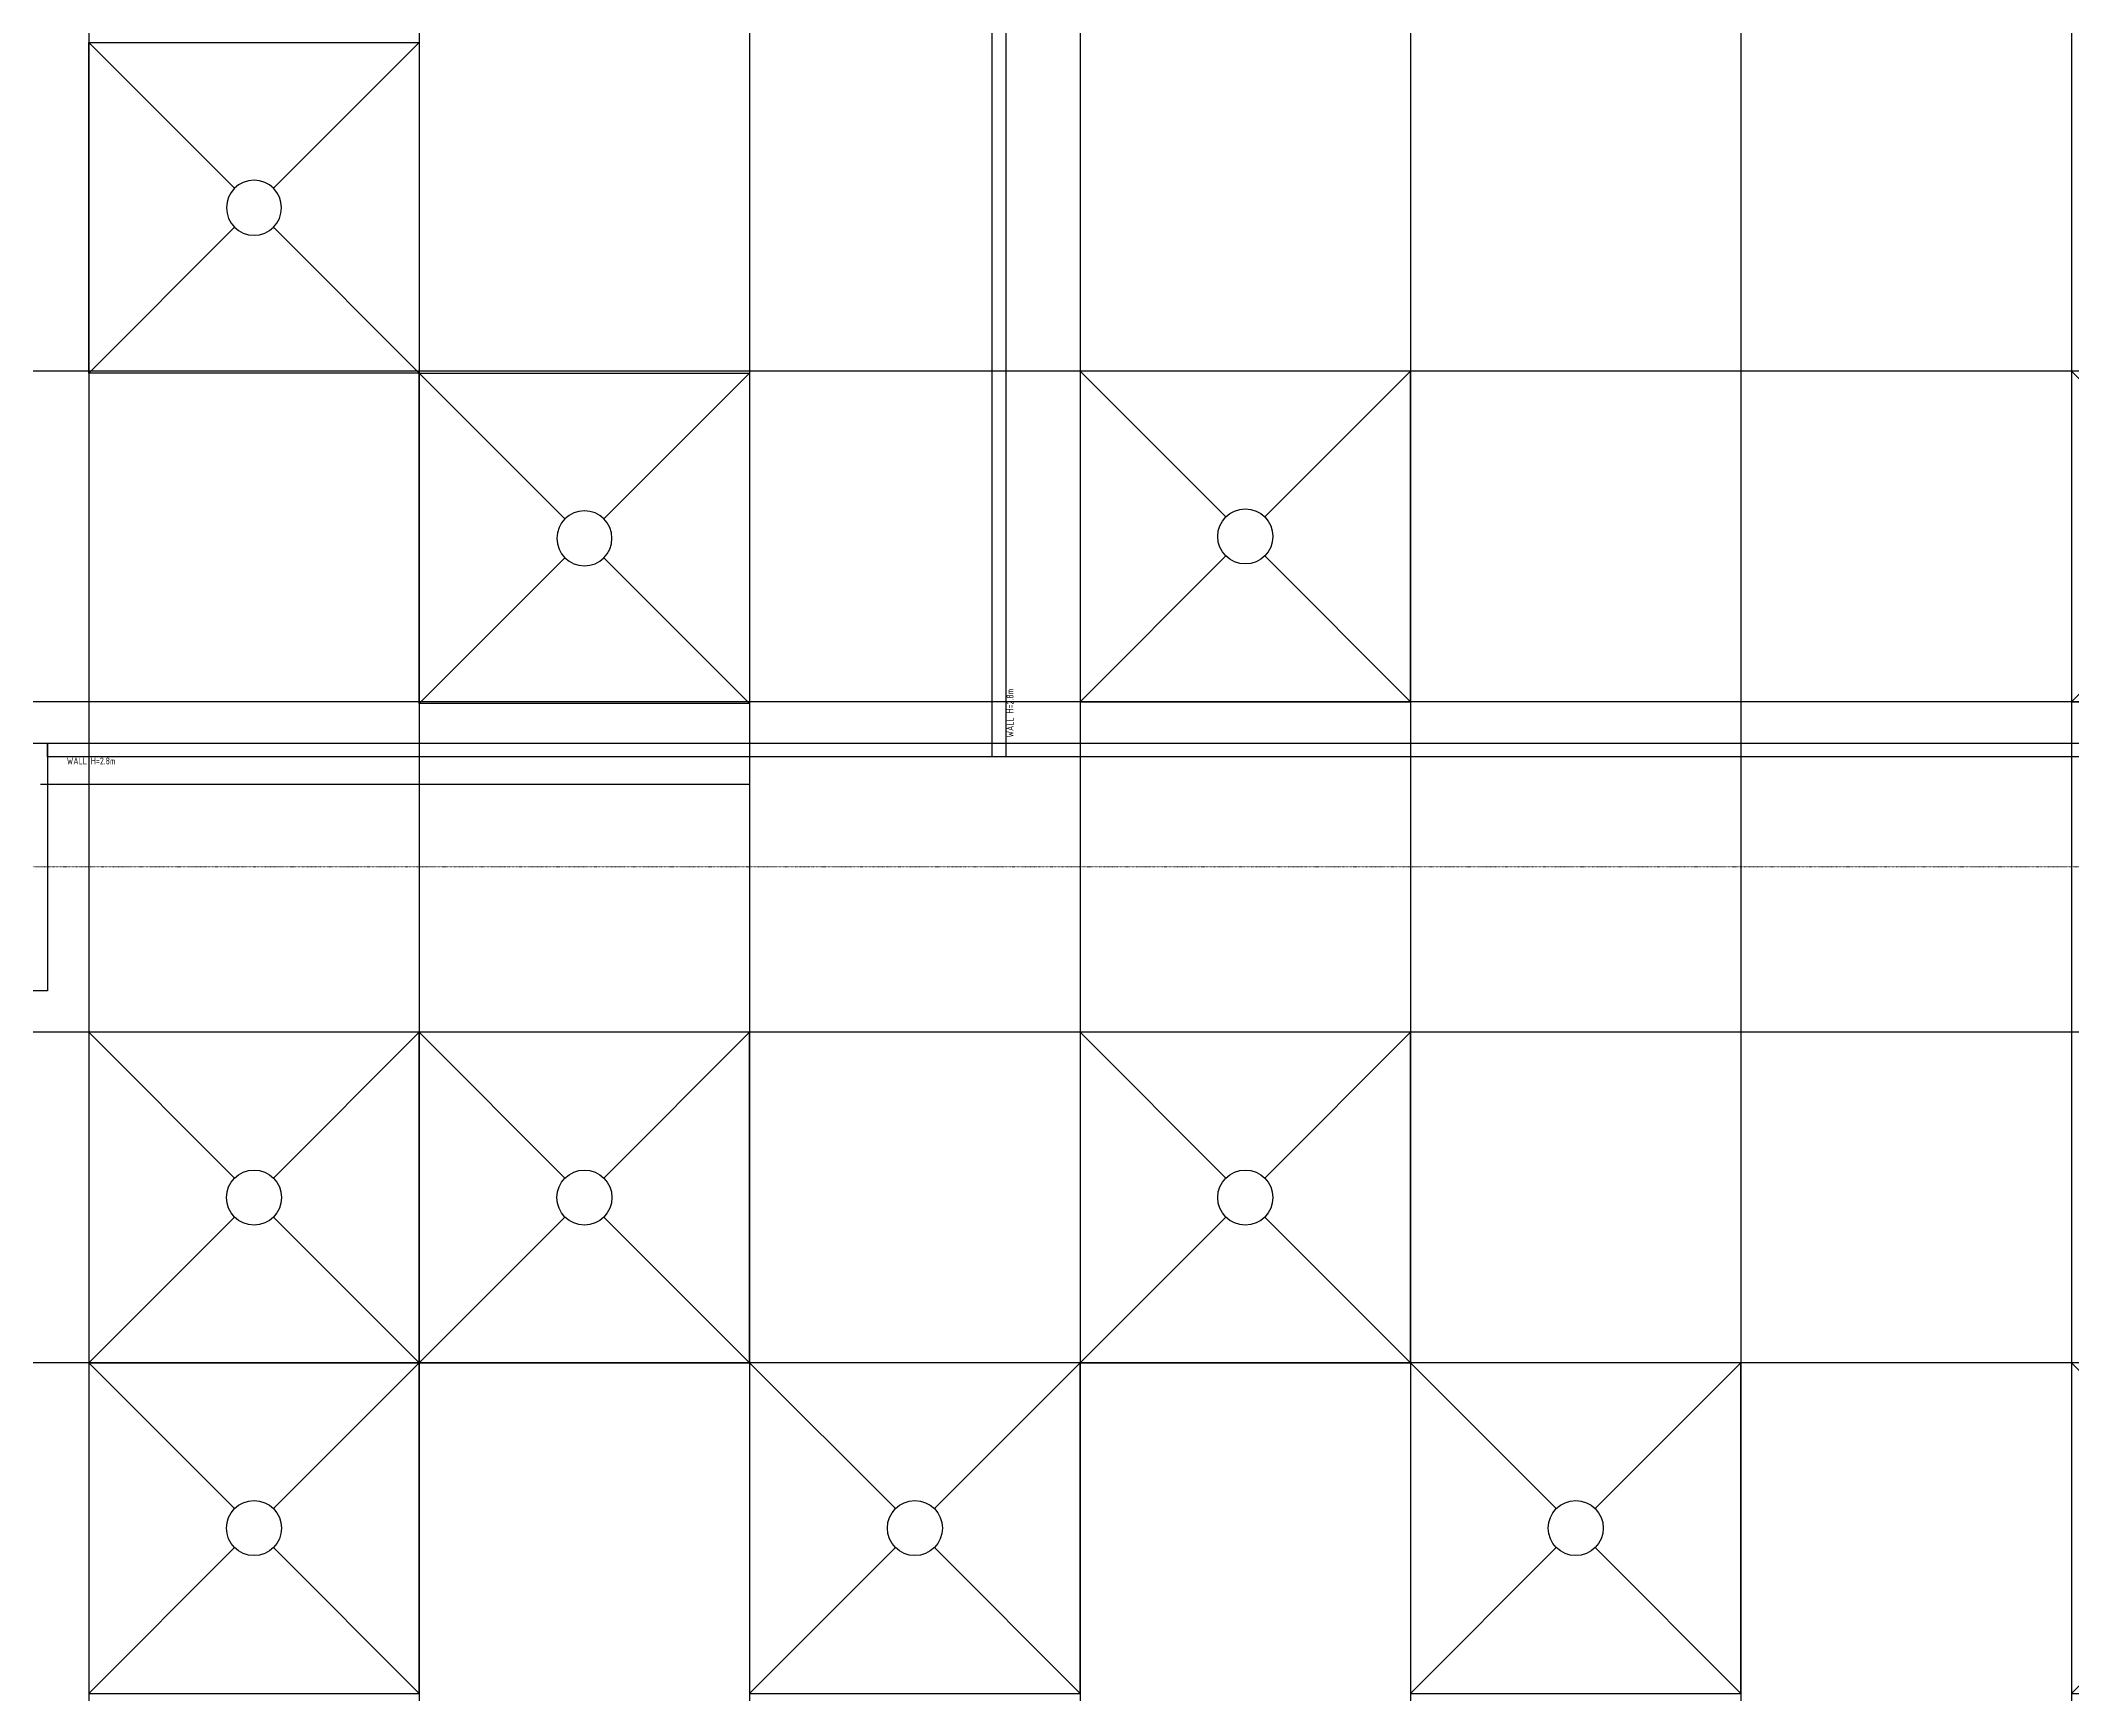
# Model space of a CAD drawing. Extents: x -32000 to 290600, y -111057 to 131250.
# Drawn here: x 210425 to 217800, y 72000 to 78000 of the extents above; entities that cross this region are included whole.
import ezdxf
from ezdxf.enums import TextEntityAlignment as Align

# ---------------------------------------------------------------- set-up
doc = ezdxf.new("R2010")
doc.units = 0
doc.header["$LTSCALE"] = 5
doc.linetypes.add('H12PL3$0$JJP_三點線', pattern=[0.9, 0.3, -0.15, 0, -0.15, 0, -0.15, 0, -0.15])
for name, color, linetype in [('H12PL3$0$S-GRID', 252, 'Continuous'), ('XFDC30-200K$0$A-C-4500 (50K)', 9, 'Continuous'), ('XFDC30-50K$0$A-C-4500 (50K)', 9, 'Continuous'), ('XFDH30-50K$0$A-FFU-1200x1200_FAB B', 8, 'Continuous'), ('XFDP30$0$A-W-P1S (50K)', 9, 'Continuous'), ('XFDP30$0$A-W-P2D_H-2.8m (50K)', 9, 'Continuous')]:
    doc.layers.add(name, color=color, linetype=linetype)
doc.styles.add('XFDP30$0$AA-TXT', font='isocp.shx', dxfattribs={"width": 0.8, "bigfont": 'china.shx'})

# ---------------------------------------------------------------- blocks, each defined once
blk = doc.blocks.new('*U192')
blk.add_lwpolyline([(0, 0), (0, 11.575), (0.05, 11.575), (0.05, 0)], close=True)
at = {"color": 15, "style": 'XFDP30$0$AA-TXT', "width": 0.8}
for tag, p in [('編號', (0.035, 0.07)), ('高度', (0.065, 0.07))]:
    blk.add_attdef(tag, text='', height=0.025, rotation=90, dxfattribs=at).set_placement(p, align=Align.MIDDLE_LEFT)
blk = doc.blocks.new('*U193')
blk.add_lwpolyline([(0, 0), (0, 7.5), (0.05, 7.5), (0.05, 0)], close=True)
at = {"color": 15, "style": 'XFDP30$0$AA-TXT', "width": 0.8}
for tag, p in [('編號', (0.035, 0.07)), ('高度', (0.065, 0.07))]:
    blk.add_attdef(tag, text='', height=0.025, rotation=90, dxfattribs=at).set_placement(p, align=Align.MIDDLE_LEFT)
blk = doc.blocks.new('XFDP30')
at = {"layer": 'XFDP30$0$A-W-P1S (50K)'}
for p, q in [((209550, 75450), (210450, 75450)), ((210450, 75450), (210450, 74550)), ((210450, 74550), (209550, 74550))]:
    blk.add_line(p, q, dxfattribs=at)
at = {"layer": 'XFDP30$0$A-W-P2D_H-2.8m (50K)'}
ref = blk.add_blockref('*U192', (213880.8, 75400), dxfattribs=dict(at, xscale=1000, yscale=1000, zscale=1000))
ref.add_attrib('高度', 'WALL H=2.8m', dxfattribs={"layer": '0', "color": 15, "height": 25, "rotation": 90, "style": 'XFDP30$0$AA-TXT', "width": 0.8}).set_placement((213945.8, 75470), align=Align.MIDDLE_LEFT)
ref = blk.add_blockref('*U193', (210450, 75450), dxfattribs=dict(at, xscale=1000, yscale=1000, zscale=1000, rotation=270))
ref.add_attrib('高度', 'WALL H=2.8m', dxfattribs={"layer": '0', "color": 15, "height": 25, "style": 'XFDP30$0$AA-TXT', "width": 0.8}).set_placement((210520, 75385), align=Align.MIDDLE_LEFT)
blk = doc.blocks.new('H12PL3')
at = {"layer": 'H12PL3$0$S-GRID', "linetype": 'H12PL3$0$JJP_三點線', "lineweight": 0}
blk.add_line((-29000, 75000), (289600, 75000), dxfattribs=at)
blk.add_blockref('XFDP30', (0, 0))
blk = doc.blocks.new('XFDC30-50K')
at = {"layer": 'XFDC30-50K$0$A-C-4500 (50K)', "ltscale": 0.3}
for p, q in [((210600, 87000, 0), (210600, 3000, 0)), ((211800, 87000, 0), (211800, 3000, 0)), ((213000, 87000, 0), (213000, 3000, 0)), ((214200, 87000, 0), (214200, 3000, 0)), ((215400, 87000, 0), (215400, 3000, 0)), ((216600, 87000, 0), (216600, 3000, 0)), ((217800, 87000, 0), (217800, 3000, 0)), ((243000, 76800), (174600, 76800)), ((243000, 75600), (174600, 75600)), ((213000, 75300), (210425, 75300, 0)), ((243000, 74400), (174600, 74400)), ((243000, 73200), (174600, 73200))]:
    blk.add_line(p, q, dxfattribs=at)
blk = doc.blocks.new('XFDC30-200K')
at = {"layer": 'XFDC30-200K$0$A-C-4500 (50K)', "ltscale": 0.3}
for p, q in [((210600, 87000, 0), (210600, 3000, 0)), ((211800, 87000, 0), (211800, 3000, 0)), ((213000, 87000, 0), (213000, 3000, 0)), ((214200, 87000, 0), (214200, 3000, 0)), ((215400, 87000, 0), (215400, 3000, 0)), ((216600, 87000, 0), (216600, 3000, 0)), ((217800, 87000, 0), (217800, 3000, 0)), ((243000, 76800), (174600, 76800)), ((243000, 75600), (174600, 75600)), ((213000, 75300), (210425, 75300, 0)), ((243000, 74400), (174600, 74400)), ((243000, 73200), (174600, 73200))]:
    blk.add_line(p, q, dxfattribs=at)
blk = doc.blocks.new('XFDH30-50K$0$FFU-1212')
for p, q in [((0, 120), (52.93, 67.07)), ((67.07, 67.07), (120, 120)), ((0, 0), (52.93, 52.93)), ((67.07, 52.93), (120, 0))]:
    blk.add_line(p, q)
blk.add_lwpolyline([(0, 0), (120, 0), (120, 120), (0, 120)], close=True)
blk.add_circle((60, 60), 10)
blk = doc.blocks.new('XFDH30-50K')
at = {"layer": 'XFDH30-50K$0$A-FFU-1200x1200_FAB B', "yscale": 10, "zscale": 10}
for p, xscale, rotation in [((211800, 77993.2), -10, 90.0000000000271), ((213000, 76793.2), -10, 90.0000000000271), ((215400, 75600), 10, 90.00000000000001), ((219000, 75600), 10, 90.00000000000001), ((211800, 73200), 10, 90.00000000000081), ((213000, 73200), 10, 90.00000000000081), ((215400, 73200), 10, 90.00000000000081), ((211800, 72000), 10, 90.00000000000081), ((214200, 72000), 10, 90.00000000000081), ((216600, 72000), 10, 90.00000000000081), ((219000, 72000), 10, 90.00000000000081)]:
    blk.add_blockref('XFDH30-50K$0$FFU-1212', p, dxfattribs=dict(at, xscale=xscale, rotation=rotation))

msp = doc.modelspace()

# ---------------------------------------------------------------- block references
for name in ['H12PL3', 'XFDC30-200K', 'XFDC30-50K', 'XFDH30-50K']:
    msp.add_blockref(name, (0, 0))

doc.saveas('drawing.dxf')
